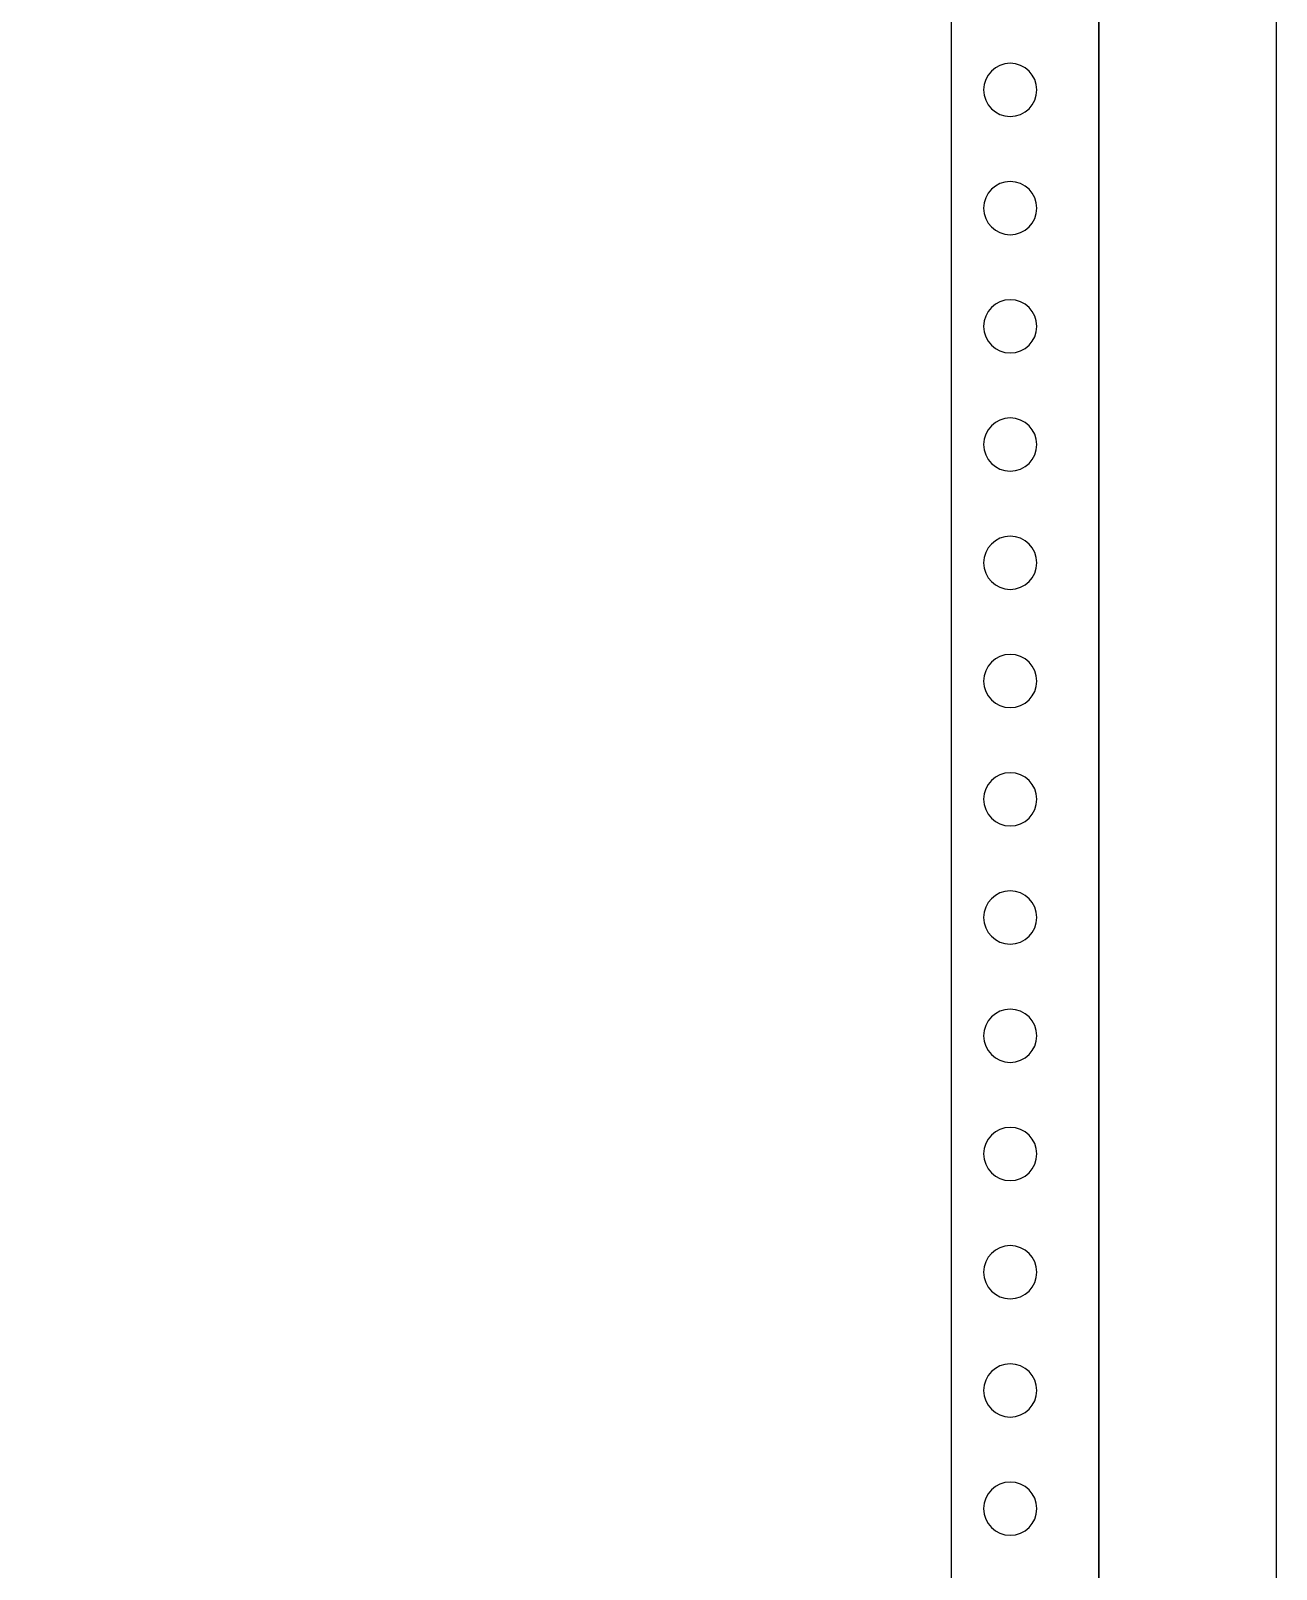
# Model space of a CAD drawing. Extents: x 1455912 to 1456512, y 413051 to 415251.
# Drawn here: x 1456301.5 to 1456512.2, y 414415.8 to 414676 of the extents above; entities that cross this region are included whole.
import ezdxf

# ---------------------------------------------------------------- set-up
doc = ezdxf.new("R2010")
doc.units = 0
doc.header["$MEASUREMENT"] = 0
doc.layers.add('LY-JS-BJ', color=7, linetype='Continuous')
doc.layers.add('布置图', color=20, linetype='Continuous')

# ---------------------------------------------------------------- blocks, each defined once
blk = doc.blocks.new('*U18')
at = {"layer": 'LY-JS-BJ', "color": 6}
blk.add_circle((0, 0), 4.5, dxfattribs=at)
blk = doc.blocks.new('*U19')
at = {"layer": 'LY-JS-BJ', "color": 0, "linetype": 'ByBlock', "lineweight": -2, "transparency": 16777216}
for p in [(0, -460), (0, -480), (0, -500), (0, -520), (0, -540), (0, -560), (0, -580), (0, -600), (0, -620), (0, -640), (0, -660), (0, -680), (0, -700)]:
    blk.add_blockref('*U18', p, dxfattribs=at)

msp = doc.modelspace()

# ---------------------------------------------------------------- linework, layer by layer
at = {"layer": 'LY-JS-BJ', "color": 6, "ltscale": 50}
msp.add_lwpolyline([(1456482.23, 415196.02), (1456482.23, 413051.02)], dxfattribs=at)
at = {"layer": 'LY-JS-BJ', "color": 6, "lineweight": -3}
msp.add_lwpolyline([(1456457.23, 415136.02), (1456457.23, 413136.02), (1456482.23, 413136.02), (1456482.23, 415136.02)], close=True, dxfattribs=at)
at = {"layer": '布置图', "ltscale": 50}
msp.add_lwpolyline([(1455912.23, 415251.02), (1456512.23, 415251.02), (1456512.23, 413051.02), (1455912.23, 413051.02)], close=True, dxfattribs=at)

# ---------------------------------------------------------------- block references
at = {"layer": 'LY-JS-BJ', "color": 6, "lineweight": -3, "xscale": -1}
msp.add_blockref('*U19', (1456467.23, 415126.02), dxfattribs=at)

doc.saveas('drawing.dxf')
